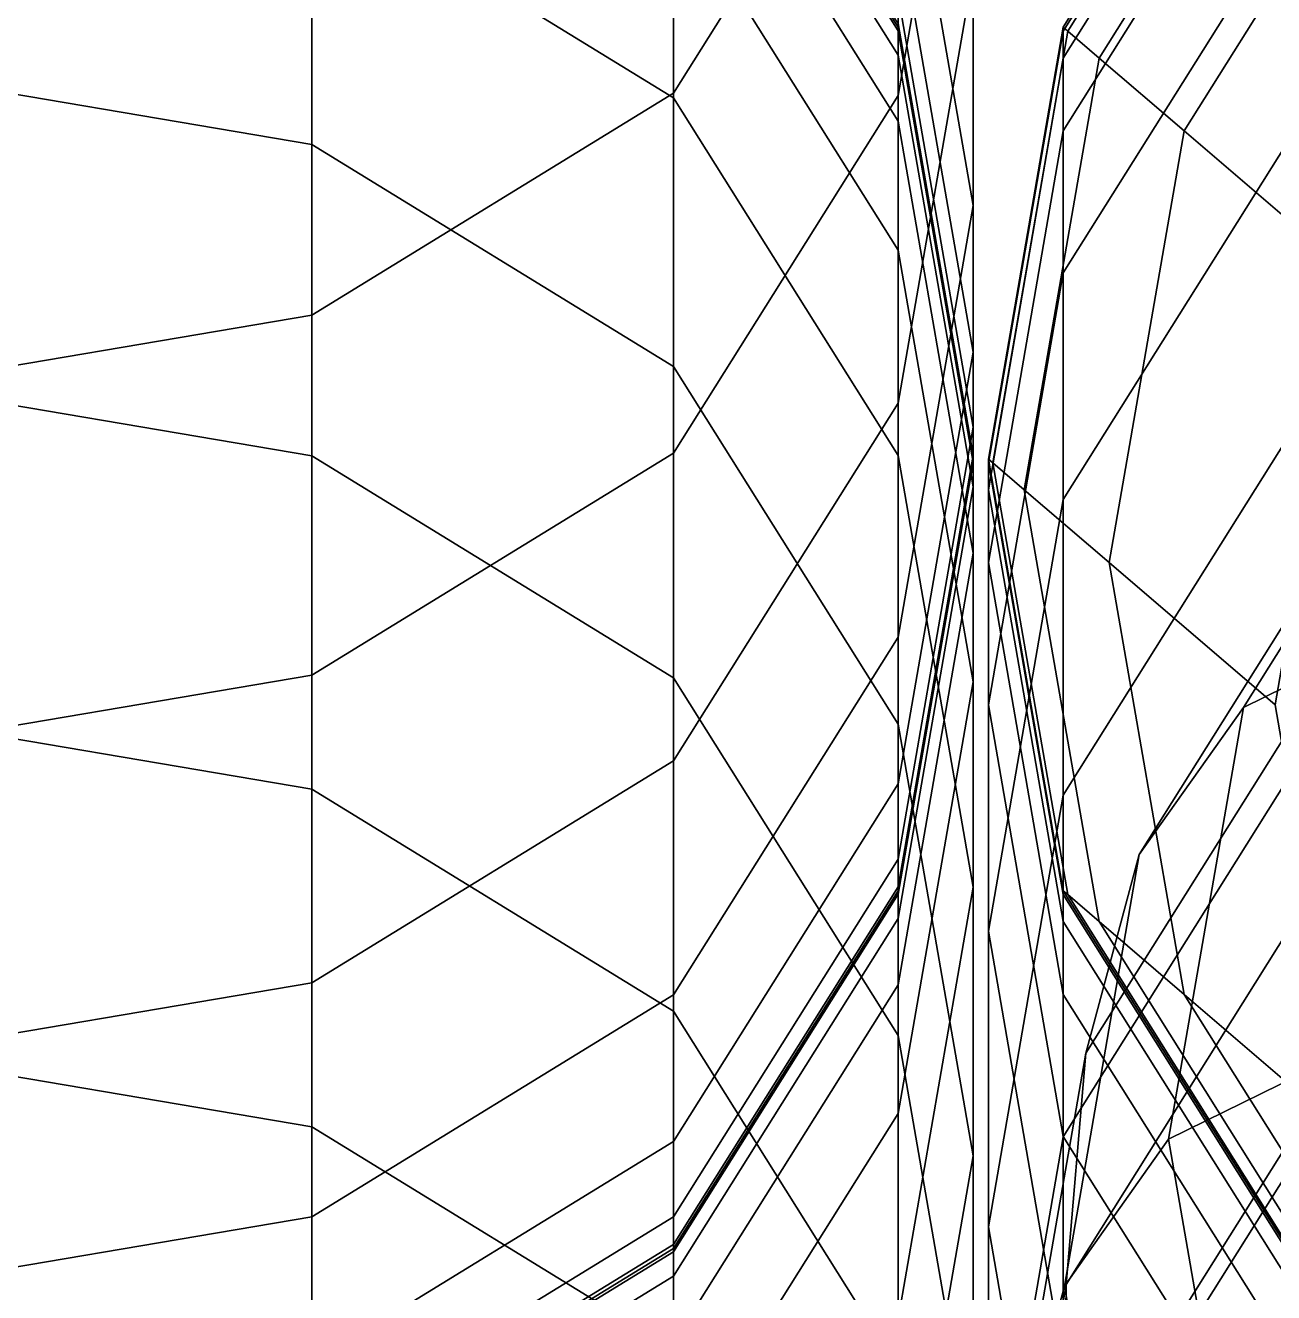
# Model space of a CAD drawing. Extents: x -10238 to 5731, y -23491 to 6659.
# Drawn here: x -7698 to -5158, y -3747 to -1167 of the extents above; entities that cross this region are included whole.
import ezdxf

# ---------------------------------------------------------------- set-up
doc = ezdxf.new("R2010")
doc.units = 0

msp = doc.modelspace()

# ---------------------------------------------------------------- linework, layer by layer
for points in [[(-5921.765137, -1310.047241, -256510.421875), (-5921.765137, -577.346375, -255217.453125), (-5769.421875, 301.252411, -255217.453125), (-5769.421875, -431.448425, -256510.421875)], [(-6378.795898, -1305.328247, -255217.453125), (-6378.795898, -509.755371, -253916.671875), (-5921.765137, 218.226517, -253916.671875), (-5921.765137, -577.346375, -255217.453125)], [(-5544.053223, -14.438412, -226916.671875), (-4914.060059, -553.5401, -225591.15625), (-4457.029297, -1281.521973, -225591.15625), (-5087.022461, -742.420288, -226916.671875)], [(-5769.421875, -1534.126953, -259166.65625), (-5769.421875, -1057.750488, -257819), (-5921.765137, -179.151672, -257819), (-5921.765137, -655.528137, -259166.65625)], [(-5087.022461, -742.420288, -226916.671875), (-4350.694824, -1194.271118, -226916.671875), (-4966.33252, -684.598511, -228213.546875), (-5702.660156, -232.747665, -228213.546875)], [(-6378.795898, -435.358795, -263488.5625), (-6378.795898, -443.419312, -264966.6875), (-5921.765137, -1171.401245, -264966.6875), (-5921.765137, -1163.340698, -263488.5625)], [(-5921.765137, -1936.349243, -257819), (-5921.765137, -1310.047241, -256510.421875), (-5769.421875, -431.448425, -256510.421875), (-5769.421875, -1057.750488, -257819)], [(-7115.123535, -445.07724, -292116.65625), (-7115.123535, -863.306458, -293397.90625), (-6378.795898, -1315.157349, -293397.90625), (-6378.795898, -896.928101, -292116.65625)], [(-5921.765137, -1171.401245, -270783.3125), (-5921.765137, -1171.401245, -269342.4375), (-6378.795898, -443.419312, -269342.4375), (-6378.795898, -443.419312, -270783.3125)], [(-5921.765137, -1171.401245, -269342.4375), (-5921.765137, -1171.401245, -267893.75), (-6378.795898, -443.419312, -267893.75), (-6378.795898, -443.419312, -269342.4375)], [(-5921.765137, -1171.401245, -267893.75), (-5921.765137, -1171.401245, -266435.6875), (-6378.795898, -443.419312, -266435.6875), (-6378.795898, -443.419312, -267893.75)], [(-5921.765137, -1171.401245, -266435.6875), (-5921.765137, -1171.401245, -264966.6875), (-6378.795898, -443.419312, -264966.6875), (-6378.795898, -443.419312, -266435.6875)], [(-6378.795898, -443.419312, -270783.3125), (-6378.795898, -443.419312, -272216.90625), (-5921.765137, -1171.401245, -272216.90625), (-5921.765137, -1171.401245, -270783.3125)], [(-6378.795898, -443.419312, -272216.90625), (-6378.795898, -443.419312, -273639.5625), (-5921.765137, -1171.401245, -273639.5625), (-5921.765137, -1171.401245, -272216.90625)], [(-6378.795898, -443.419312, -273639.5625), (-6378.795898, -443.419312, -275046.59375), (-5921.765137, -1171.401245, -275046.59375), (-5921.765137, -1171.401245, -273639.5625)], [(-6378.795898, -443.419312, -275046.59375), (-6378.795898, -443.419312, -276433.3125), (-5921.765137, -1171.401245, -276433.3125), (-5921.765137, -1171.401245, -275046.59375)], [(-5921.765137, -1171.401245, -281700), (-5921.765137, -1171.401245, -280431.78125), (-6378.795898, -443.419312, -280431.78125), (-6378.795898, -443.419312, -281700)], [(-5921.765137, -1171.401245, -280431.78125), (-5921.765137, -1171.401245, -279129.15625), (-6378.795898, -443.419312, -279129.15625), (-6378.795898, -443.419312, -280431.78125)], [(-5921.765137, -1171.401245, -279129.15625), (-5921.765137, -1171.401245, -277795.3125), (-6378.795898, -443.419312, -277795.3125), (-6378.795898, -443.419312, -279129.15625)], [(-5921.765137, -1171.401245, -277795.3125), (-5921.765137, -1171.401245, -276433.3125), (-6378.795898, -443.419312, -276433.3125), (-6378.795898, -443.419312, -277795.3125)], [(-6378.795898, -443.419312, -281700), (-6378.795898, -443.419312, -282935.6875), (-5921.765137, -1171.401245, -282935.6875), (-5921.765137, -1171.401245, -281700)], [(-6378.795898, -443.419312, -282935.6875), (-6378.795898, -443.419312, -284160.40625), (-5921.765137, -1171.401245, -284160.40625), (-5921.765137, -1171.401245, -282935.6875)], [(-6378.795898, -443.419312, -284160.40625), (-6378.795898, -443.419312, -285400.78125), (-5921.765137, -1171.401245, -285400.78125), (-5921.765137, -1171.401245, -284160.40625)], [(-6378.795898, -443.419312, -285400.78125), (-6378.795898, -443.419312, -286683.34375), (-5921.765137, -1171.401245, -286683.34375), (-5921.765137, -1171.401245, -285400.78125)], [(-5921.765137, -1178.487305, -288024.5), (-5921.765137, -1171.401245, -286683.34375), (-6378.795898, -443.419312, -286683.34375), (-6378.795898, -450.505371, -288024.5)], [(-5921.765137, -1228.089844, -289400), (-5921.765137, -1178.487305, -288024.5), (-6378.795898, -450.505371, -288024.5), (-6378.795898, -500.10791, -289400)], [(-5585.824707, -1179.213745, 139998.703125), (-5585.824707, -1171.401245, 138500), (-5128.793945, -443.419312, 138500), (-5128.793945, -451.231812, 139998.703125)], [(-5585.824707, -1171.401245, 138500), (-5585.824707, -1171.401245, 136998.703125), (-5128.793945, -443.419312, 136998.703125), (-5128.793945, -443.419312, 138500)], [(-5585.824707, -1171.401245, 136998.703125), (-5585.824707, -1171.401245, 135489.578125), (-5128.793945, -443.419312, 135489.578125), (-5128.793945, -443.419312, 136998.703125)], [(-5585.824707, -1171.401245, 135489.578125), (-5585.824707, -1171.401245, 133964.84375), (-5128.793945, -443.419312, 133964.84375), (-5128.793945, -443.419312, 135489.578125)], [(-5585.824707, -1171.401245, 133964.84375), (-5585.824707, -1171.401245, 132416.671875), (-5128.793945, -443.419312, 132416.671875), (-5128.793945, -443.419312, 133964.84375)], [(-5585.824707, -1171.401245, 132416.671875), (-5585.824707, -1171.401245, 130839.84375), (-5128.793945, -443.419312, 130839.84375), (-5128.793945, -443.419312, 132416.671875)], [(-5585.824707, -1171.401245, 130839.84375), (-5585.824707, -1171.401245, 129239.585938), (-5128.793945, -443.419312, 129239.585938), (-5128.793945, -443.419312, 130839.84375)], [(-5585.824707, -1171.401245, 129239.585938), (-5585.824707, -1171.401245, 127623.695313), (-5128.793945, -443.419312, 127623.695313), (-5128.793945, -443.419312, 129239.585938)], [(-5585.824707, -1171.401245, 127623.695313), (-5585.824707, -1171.401245, 126000), (-5128.793945, -443.419312, 126000), (-5128.793945, -443.419312, 127623.695313)], [(-5585.824707, -1171.401245, 126000), (-5576.709961, -1179.213745, 124376.304688), (-5119.679199, -451.231812, 124376.304688), (-5128.793945, -443.419312, 126000)], [(-5119.679199, -451.231812, -133182.296875), (-5576.709961, -1179.213745, -133182.296875), (-5585.824707, -1171.401245, -134833.34375), (-5128.793945, -443.419312, -134833.34375)], [(-5128.793945, -443.419312, -140916.65625), (-5128.793945, -443.419312, -139462.234375), (-5585.824707, -1171.401245, -139462.234375), (-5585.824707, -1171.401245, -140916.65625)], [(-5128.793945, -443.419312, -139462.234375), (-5128.793945, -443.419312, -137968.75), (-5585.824707, -1171.401245, -137968.75), (-5585.824707, -1171.401245, -139462.234375)], [(-5128.793945, -443.419312, -137968.75), (-5128.793945, -443.419312, -136428.390625), (-5585.824707, -1171.401245, -136428.390625), (-5585.824707, -1171.401245, -137968.75)], [(-5128.793945, -443.419312, -136428.390625), (-5128.793945, -443.419312, -134833.34375), (-5585.824707, -1171.401245, -134833.34375), (-5585.824707, -1171.401245, -136428.390625)], [(-5128.793945, -443.419312, -140916.65625), (-5585.824707, -1171.401245, -140916.65625), (-5585.824707, -1171.401245, -142342.4375), (-5128.793945, -443.419312, -142342.4375)], [(-5128.793945, -443.419312, -142342.4375), (-5585.824707, -1171.401245, -142342.4375), (-5585.824707, -1171.401245, -143760.421875), (-5128.793945, -443.419312, -143760.421875)], [(-5128.793945, -443.419312, -143760.421875), (-5585.824707, -1171.401245, -143760.421875), (-5585.824707, -1171.401245, -145194.015625), (-5128.793945, -443.419312, -145194.015625)], [(-5128.793945, -443.419312, -145194.015625), (-5585.824707, -1171.401245, -145194.015625), (-5585.824707, -1171.401245, -146666.671875), (-5128.793945, -443.419312, -146666.671875)], [(-5128.793945, -451.231812, -148192.71875), (-5128.793945, -443.419312, -146666.671875), (-5585.824707, -1171.401245, -146666.671875), (-5585.824707, -1179.213745, -148192.71875)], [(-5585.824707, -1233.901245, 141489.578125), (-5585.824707, -1179.213745, 139998.703125), (-5128.793945, -451.231812, 139998.703125), (-5128.793945, -505.919312, 141489.578125)], [(-5128.793945, -505.919312, -149750), (-5128.793945, -451.231812, -148192.71875), (-5585.824707, -1179.213745, -148192.71875), (-5585.824707, -1233.901245, -149750)], [(-5576.709961, -1179.213745, 124376.304688), (-5512.908203, -1233.901245, 122760.414063), (-5055.877441, -505.919312, 122760.414063), (-5119.679199, -451.231812, 124376.304688)], [(-5055.877441, -505.919312, -131500), (-5512.908203, -1233.901245, -131500), (-5576.709961, -1179.213745, -133182.296875), (-5119.679199, -451.231812, -133182.296875)], [(-7115.123535, -1757.179077, -255217.453125), (-7115.123535, -961.606201, -253916.671875), (-6378.795898, -509.755371, -253916.671875), (-6378.795898, -1305.328247, -255217.453125)], [(-5921.765137, -1362.72522, -290775.5), (-5921.765137, -1228.089844, -289400), (-6378.795898, -500.10791, -289400), (-6378.795898, -634.743347, -290775.5)], [(-5585.824707, -1382.338745, 142964.84375), (-5585.824707, -1233.901245, 141489.578125), (-5128.793945, -505.919312, 141489.578125), (-5128.793945, -654.356812, 142964.84375)], [(-5128.793945, -654.356812, -151307.28125), (-5128.793945, -505.919312, -149750), (-5585.824707, -1233.901245, -149750), (-5585.824707, -1382.338745, -151307.28125)], [(-5512.908203, -1233.901245, 122760.414063), (-5339.730957, -1382.338745, 121160.15625), (-4882.700195, -654.356812, 121160.15625), (-5055.877441, -505.919312, 122760.414063)], [(-4882.700195, -654.356812, -129817.710938), (-5339.730957, -1382.338745, -129817.710938), (-5512.908203, -1233.901245, -131500), (-5055.877441, -505.919312, -131500)], [(-6378.795898, -2038.029053, -256510.421875), (-6378.795898, -1305.328247, -255217.453125), (-5921.765137, -577.346375, -255217.453125), (-5921.765137, -1310.047241, -256510.421875)], [(-5921.765137, -1624.910034, -292116.65625), (-5921.765137, -1362.72522, -290775.5), (-6378.795898, -634.743347, -290775.5), (-6378.795898, -896.928101, -292116.65625)], [(-5921.765137, -655.528137, -259166.65625), (-5921.765137, -953.767273, -260569.78125), (-5769.421875, -1832.366089, -260569.78125), (-5769.421875, -1534.126953, -259166.65625)], [(-5585.824707, -1671.401245, 144416.65625), (-5585.824707, -1382.338745, 142964.84375), (-5128.793945, -654.356812, 142964.84375), (-5128.793945, -943.419312, 144416.65625)], [(-5128.793945, -943.419312, -152833.328125), (-5128.793945, -654.356812, -151307.28125), (-5585.824707, -1382.338745, -151307.28125), (-5585.824707, -1671.401245, -152833.328125)], [(-5339.730957, -1382.338745, 121160.15625), (-5002.491211, -1671.401245, 119583.328125), (-4545.460449, -943.419312, 119583.328125), (-4882.700195, -654.356812, 121160.15625)], [(-4545.460449, -943.419312, -128166.671875), (-5002.491211, -1671.401245, -128166.671875), (-5339.730957, -1382.338745, -129817.710938), (-4882.700195, -654.356812, -129817.710938)], [(-8003.794434, -712.689453, -293397.90625), (-8003.794434, -1259.372559, -294629.15625), (-7115.123535, -1409.989624, -294629.15625), (-7115.123535, -863.306458, -293397.90625)], [(-7115.123535, -863.306458, -293397.90625), (-7115.123535, -1409.989624, -294629.15625), (-6378.795898, -1861.840454, -294629.15625), (-6378.795898, -1315.157349, -293397.90625)], [(-6378.795898, -896.928101, -292116.65625), (-6378.795898, -1315.157349, -293397.90625), (-5921.765137, -2043.13916, -293397.90625), (-5921.765137, -1624.910034, -292116.65625)], [(-5921.765137, -953.767273, -260569.78125), (-5921.765137, -1106.917114, -262016.671875), (-5769.421875, -1985.515869, -262016.671875), (-5769.421875, -1832.366089, -260569.78125)], [(-5585.824707, -2132.338623, 145839.84375), (-5585.824707, -1671.401245, 144416.65625), (-5128.793945, -943.419312, 144416.65625), (-5128.793945, -1404.356812, 145839.84375)], [(-5128.793945, -943.419312, -152833.328125), (-5585.824707, -1671.401245, -152833.328125), (-5585.824707, -2132.338623, -154304.6875), (-5128.793945, -1404.356812, -154304.6875)], [(-8003.794434, -1907.796143, -255217.453125), (-8003.794434, -1112.223145, -253916.671875), (-7115.123535, -961.606201, -253916.671875), (-7115.123535, -1757.179077, -255217.453125)], [(-5921.765137, -2412.725586, -259166.65625), (-5921.765137, -1936.349243, -257819), (-5769.421875, -1057.750488, -257819), (-5769.421875, -1534.126953, -259166.65625)], [(-5921.765137, -1106.917114, -262016.671875), (-5921.765137, -1163.340698, -263488.5625), (-5769.421875, -2041.939453, -263488.5625), (-5769.421875, -1985.515869, -262016.671875)], [(-5921.765137, -1163.340698, -263488.5625), (-5921.765137, -1171.401245, -264966.6875), (-5769.421875, -2050, -264966.6875), (-5769.421875, -2041.939453, -263488.5625)], [(-5769.421875, -2050, -270783.3125), (-5769.421875, -2050, -269342.4375), (-5921.765137, -1171.401245, -269342.4375), (-5921.765137, -1171.401245, -270783.3125)], [(-5769.421875, -2050, -269342.4375), (-5769.421875, -2050, -267893.75), (-5921.765137, -1171.401245, -267893.75), (-5921.765137, -1171.401245, -269342.4375)], [(-5769.421875, -2050, -267893.75), (-5769.421875, -2050, -266435.6875), (-5921.765137, -1171.401245, -266435.6875), (-5921.765137, -1171.401245, -267893.75)], [(-5769.421875, -2050, -266435.6875), (-5769.421875, -2050, -264966.6875), (-5921.765137, -1171.401245, -264966.6875), (-5921.765137, -1171.401245, -266435.6875)], [(-5921.765137, -1171.401245, -270783.3125), (-5921.765137, -1171.401245, -272216.90625), (-5769.421875, -2050, -272216.90625), (-5769.421875, -2050, -270783.3125)], [(-5921.765137, -1171.401245, -272216.90625), (-5921.765137, -1171.401245, -273639.5625), (-5769.421875, -2050, -273639.5625), (-5769.421875, -2050, -272216.90625)], [(-5921.765137, -1171.401245, -273639.5625), (-5921.765137, -1171.401245, -275046.59375), (-5769.421875, -2050, -275046.59375), (-5769.421875, -2050, -273639.5625)], [(-5921.765137, -1171.401245, -275046.59375), (-5921.765137, -1171.401245, -276433.3125), (-5769.421875, -2050, -276433.3125), (-5769.421875, -2050, -275046.59375)], [(-5769.421875, -2050, -281700), (-5769.421875, -2050, -280431.78125), (-5921.765137, -1171.401245, -280431.78125), (-5921.765137, -1171.401245, -281700)], [(-5769.421875, -2050, -280431.78125), (-5769.421875, -2050, -279129.15625), (-5921.765137, -1171.401245, -279129.15625), (-5921.765137, -1171.401245, -280431.78125)], [(-5769.421875, -2050, -279129.15625), (-5769.421875, -2050, -277795.3125), (-5921.765137, -1171.401245, -277795.3125), (-5921.765137, -1171.401245, -279129.15625)], [(-5769.421875, -2050, -277795.3125), (-5769.421875, -2050, -276433.3125), (-5921.765137, -1171.401245, -276433.3125), (-5921.765137, -1171.401245, -277795.3125)], [(-5921.765137, -1171.401245, -281700), (-5921.765137, -1171.401245, -282935.6875), (-5769.421875, -2050, -282935.6875), (-5769.421875, -2050, -281700)], [(-5921.765137, -1171.401245, -282935.6875), (-5921.765137, -1171.401245, -284160.40625), (-5769.421875, -2050, -284160.40625), (-5769.421875, -2050, -282935.6875)], [(-5921.765137, -1171.401245, -284160.40625), (-5921.765137, -1171.401245, -285400.78125), (-5769.421875, -2050, -285400.78125), (-5769.421875, -2050, -284160.40625)], [(-5921.765137, -1171.401245, -285400.78125), (-5921.765137, -1171.401245, -286683.34375), (-5769.421875, -2050, -286683.34375), (-5769.421875, -2050, -285400.78125)], [(-5769.421875, -2057.085938, -288024.5), (-5769.421875, -2050, -286683.34375), (-5921.765137, -1171.401245, -286683.34375), (-5921.765137, -1178.487305, -288024.5)], [(-5769.421875, -2106.688477, -289400), (-5769.421875, -2057.085938, -288024.5), (-5921.765137, -1178.487305, -288024.5), (-5921.765137, -1228.089844, -289400)], [(-5738.167969, -2057.8125, 139998.703125), (-5738.167969, -2050, 138500), (-5585.824707, -1171.401245, 138500), (-5585.824707, -1179.213745, 139998.703125)], [(-5738.167969, -2050, 138500), (-5738.167969, -2050, 136998.703125), (-5585.824707, -1171.401245, 136998.703125), (-5585.824707, -1171.401245, 138500)], [(-5738.167969, -2050, 136998.703125), (-5738.167969, -2050, 135489.578125), (-5585.824707, -1171.401245, 135489.578125), (-5585.824707, -1171.401245, 136998.703125)], [(-5738.167969, -2050, 135489.578125), (-5738.167969, -2050, 133964.84375), (-5585.824707, -1171.401245, 133964.84375), (-5585.824707, -1171.401245, 135489.578125)], [(-5738.167969, -2050, 133964.84375), (-5738.167969, -2050, 132416.671875), (-5585.824707, -1171.401245, 132416.671875), (-5585.824707, -1171.401245, 133964.84375)], [(-5738.167969, -2050, 132416.671875), (-5738.167969, -2050, 130839.84375), (-5585.824707, -1171.401245, 130839.84375), (-5585.824707, -1171.401245, 132416.671875)], [(-5738.167969, -2050, 130839.84375), (-5738.167969, -2050, 129239.585938), (-5585.824707, -1171.401245, 129239.585938), (-5585.824707, -1171.401245, 130839.84375)], [(-5738.167969, -2050, 129239.585938), (-5738.167969, -2050, 127623.695313), (-5585.824707, -1171.401245, 127623.695313), (-5585.824707, -1171.401245, 129239.585938)], [(-5738.167969, -2050, 127623.695313), (-5738.167969, -2050, 126000), (-5585.824707, -1171.401245, 126000), (-5585.824707, -1171.401245, 127623.695313)], [(-5738.167969, -2050, 126000), (-5729.053711, -2057.8125, 124376.304688), (-5576.709961, -1179.213745, 124376.304688), (-5585.824707, -1171.401245, 126000)], [(-5576.709961, -1179.213745, -133182.296875), (-5729.053711, -2057.8125, -133182.296875), (-5738.167969, -2050, -134833.34375), (-5585.824707, -1171.401245, -134833.34375)], [(-5585.824707, -1171.401245, -140916.65625), (-5585.824707, -1171.401245, -139462.234375), (-5738.167969, -2050, -139462.234375), (-5738.167969, -2050, -140916.65625)], [(-5585.824707, -1171.401245, -139462.234375), (-5585.824707, -1171.401245, -137968.75), (-5738.167969, -2050, -137968.75), (-5738.167969, -2050, -139462.234375)], [(-5585.824707, -1171.401245, -137968.75), (-5585.824707, -1171.401245, -136428.390625), (-5738.167969, -2050, -136428.390625), (-5738.167969, -2050, -137968.75)], [(-5585.824707, -1171.401245, -136428.390625), (-5585.824707, -1171.401245, -134833.34375), (-5738.167969, -2050, -134833.34375), (-5738.167969, -2050, -136428.390625)], [(-5585.824707, -1171.401245, -140916.65625), (-5738.167969, -2050, -140916.65625), (-5738.167969, -2050, -142342.4375), (-5585.824707, -1171.401245, -142342.4375)], [(-5585.824707, -1171.401245, -142342.4375), (-5738.167969, -2050, -142342.4375), (-5738.167969, -2050, -143760.421875), (-5585.824707, -1171.401245, -143760.421875)], [(-5585.824707, -1171.401245, -143760.421875), (-5738.167969, -2050, -143760.421875), (-5738.167969, -2050, -145194.015625), (-5585.824707, -1171.401245, -145194.015625)], [(-5585.824707, -1171.401245, -145194.015625), (-5738.167969, -2050, -145194.015625), (-5738.167969, -2050, -146666.671875), (-5585.824707, -1171.401245, -146666.671875)], [(-5585.824707, -1179.213745, -148192.71875), (-5585.824707, -1171.401245, -146666.671875), (-5738.167969, -2050, -146666.671875), (-5738.167969, -2057.8125, -148192.71875)], [(-5738.167969, -2112.5, 141489.578125), (-5738.167969, -2057.8125, 139998.703125), (-5585.824707, -1179.213745, 139998.703125), (-5585.824707, -1233.901245, 141489.578125)], [(-5585.824707, -1233.901245, -149750), (-5585.824707, -1179.213745, -148192.71875), (-5738.167969, -2057.8125, -148192.71875), (-5738.167969, -2112.5, -149750)], [(-5729.053711, -2057.8125, 124376.304688), (-5665.251465, -2112.5, 122760.414063), (-5512.908203, -1233.901245, 122760.414063), (-5576.709961, -1179.213745, 124376.304688)], [(-5512.908203, -1233.901245, -131500), (-5665.251465, -2112.5, -131500), (-5729.053711, -2057.8125, -133182.296875), (-5576.709961, -1179.213745, -133182.296875)], [(-5769.421875, -2241.323975, -290775.5), (-5769.421875, -2106.688477, -289400), (-5921.765137, -1228.089844, -289400), (-5921.765137, -1362.72522, -290775.5)], [(-5738.167969, -2260.9375, 142964.84375), (-5738.167969, -2112.5, 141489.578125), (-5585.824707, -1233.901245, 141489.578125), (-5585.824707, -1382.338745, 142964.84375)], [(-5585.824707, -1382.338745, -151307.28125), (-5585.824707, -1233.901245, -149750), (-5738.167969, -2112.5, -149750), (-5738.167969, -2260.9375, -151307.28125)], [(-5665.251465, -2112.5, 122760.414063), (-5492.074707, -2260.9375, 121160.15625), (-5339.730957, -1382.338745, 121160.15625), (-5512.908203, -1233.901245, 122760.414063)], [(-5339.730957, -1382.338745, -129817.710938), (-5492.074707, -2260.9375, -129817.710938), (-5665.251465, -2112.5, -131500), (-5512.908203, -1233.901245, -131500)], [(-8003.794434, -1259.372559, -294629.15625), (-8003.794434, -1892.897827, -295829.1875), (-7115.123535, -2043.514771, -295829.1875), (-7115.123535, -1409.989624, -294629.15625)], [(-7115.123535, -2489.879883, -256510.421875), (-7115.123535, -1757.179077, -255217.453125), (-6378.795898, -1305.328247, -255217.453125), (-6378.795898, -2038.029053, -256510.421875)], [(-6378.795898, -2664.331055, -257819), (-6378.795898, -2038.029053, -256510.421875), (-5921.765137, -1310.047241, -256510.421875), (-5921.765137, -1936.349243, -257819)], [(-6378.795898, -1315.157349, -293397.90625), (-6378.795898, -1861.840454, -294629.15625), (-5921.765137, -2589.822266, -294629.15625), (-5921.765137, -2043.13916, -293397.90625)], [(-5769.421875, -2503.508789, -292116.65625), (-5769.421875, -2241.323975, -290775.5), (-5921.765137, -1362.72522, -290775.5), (-5921.765137, -1624.910034, -292116.65625)], [(-5738.167969, -2550, 144416.65625), (-5738.167969, -2260.9375, 142964.84375), (-5585.824707, -1382.338745, 142964.84375), (-5585.824707, -1671.401245, 144416.65625)], [(-5585.824707, -1671.401245, -152833.328125), (-5585.824707, -1382.338745, -151307.28125), (-5738.167969, -2260.9375, -151307.28125), (-5738.167969, -2550, -152833.328125)], [(-5492.074707, -2260.9375, 121160.15625), (-5154.834961, -2550, 119583.328125), (-5002.491211, -1671.401245, 119583.328125), (-5339.730957, -1382.338745, 121160.15625)], [(-5002.491211, -1671.401245, -128166.671875), (-5154.834961, -2550, -128166.671875), (-5492.074707, -2260.9375, -129817.710938), (-5339.730957, -1382.338745, -129817.710938)], [(-7115.123535, -1409.989624, -294629.15625), (-7115.123535, -2043.514771, -295829.1875), (-6378.795898, -2495.365723, -295829.1875), (-6378.795898, -1861.840454, -294629.15625)], [(-5585.824707, -2733.901123, 147239.578125), (-5585.824707, -2132.338623, 145839.84375), (-5128.793945, -1404.356812, 145839.84375), (-5128.793945, -2005.919189, 147239.578125)], [(-5128.793945, -1404.356812, -154304.6875), (-5585.824707, -2132.338623, -154304.6875), (-5585.824707, -2733.901123, -155729.171875), (-5128.793945, -2005.919312, -155729.171875)], [(-5769.421875, -1534.126953, -259166.65625), (-5769.421875, -1832.366089, -260569.78125), (-5921.765137, -2710.964844, -260569.78125), (-5921.765137, -2412.725586, -259166.65625)], [(-5921.765137, -1624.910034, -292116.65625), (-5921.765137, -2043.13916, -293397.90625), (-5769.421875, -2921.738037, -293397.90625), (-5769.421875, -2503.508789, -292116.65625)], [(-5738.167969, -3010.9375, 145839.84375), (-5738.167969, -2550, 144416.65625), (-5585.824707, -1671.401245, 144416.65625), (-5585.824707, -2132.338623, 145839.84375)], [(-5585.824707, -1671.401245, -152833.328125), (-5738.167969, -2550, -152833.328125), (-5738.167969, -3010.9375, -154304.6875), (-5585.824707, -2132.338623, -154304.6875)], [(-4762.126953, -1827.912109, -203916.65625), (-5219.157715, -2555.894043, -203916.65625), (-4879.574219, -2388.765381, -205343.75), (-4422.543457, -1660.783447, -205343.75)], [(-8003.794434, -2640.496826, -256510.421875), (-8003.794434, -1907.796143, -255217.453125), (-7115.123535, -1757.179077, -255217.453125), (-7115.123535, -2489.879883, -256510.421875)], [(-4762.126953, -1827.912109, -203916.65625), (-4974.106445, -2126.913574, -202466.140625), (-5431.137207, -2854.895264, -202466.140625), (-5219.157715, -2555.894043, -203916.65625)], [(-5769.421875, -1832.366089, -260569.78125), (-5769.421875, -1985.515869, -262016.671875), (-5921.765137, -2864.114502, -262016.671875), (-5921.765137, -2710.964844, -260569.78125)], [(-6378.795898, -1861.840454, -294629.15625), (-6378.795898, -2495.365723, -295829.1875), (-5921.765137, -3223.347656, -295829.1875), (-5921.765137, -2589.822266, -294629.15625)], [(-8003.794434, -1892.897827, -295829.1875), (-8003.794434, -2571.65332, -297016.6875), (-7115.123535, -2722.270264, -297016.6875), (-7115.123535, -2043.514771, -295829.1875)], [(-6378.795898, -3140.70752, -259166.65625), (-6378.795898, -2664.331055, -257819), (-5921.765137, -1936.349243, -257819), (-5921.765137, -2412.725586, -259166.65625)], [(-5769.421875, -1985.515869, -262016.671875), (-5769.421875, -2041.939453, -263488.5625), (-5921.765137, -2920.53833, -263488.5625), (-5921.765137, -2864.114502, -262016.671875)], [(-5585.824707, -3429.213623, 148623.703125), (-5585.824707, -2733.901123, 147239.578125), (-5128.793945, -2005.919189, 147239.578125), (-5128.793945, -2701.231689, 148623.703125)], [(-5128.793945, -2005.919312, -155729.171875), (-5585.824707, -2733.901123, -155729.171875), (-5585.824707, -3429.213623, -157122.390625), (-5128.793945, -2701.231934, -157122.390625)], [(-7115.123535, -3116.181885, -257819), (-7115.123535, -2489.879883, -256510.421875), (-6378.795898, -2038.029053, -256510.421875), (-6378.795898, -2664.331055, -257819)], [(-7115.123535, -2043.514771, -295829.1875), (-7115.123535, -2722.270264, -297016.6875), (-6378.795898, -3174.121094, -297016.6875), (-6378.795898, -2495.365723, -295829.1875)], [(-5769.421875, -2041.939453, -263488.5625), (-5769.421875, -2050, -264966.6875), (-5921.765137, -2928.598633, -264966.6875), (-5921.765137, -2920.53833, -263488.5625)], [(-5921.765137, -2043.13916, -293397.90625), (-5921.765137, -2589.822266, -294629.15625), (-5769.421875, -3468.421143, -294629.15625), (-5769.421875, -2921.738037, -293397.90625)], [(-5921.765137, -2928.598633, -270783.3125), (-5921.765137, -2928.598633, -269342.4375), (-5769.421875, -2050, -269342.4375), (-5769.421875, -2050, -270783.3125)], [(-5921.765137, -2928.598633, -269342.4375), (-5921.765137, -2928.598633, -267893.75), (-5769.421875, -2050, -267893.75), (-5769.421875, -2050, -269342.4375)], [(-5921.765137, -2928.598633, -267893.75), (-5921.765137, -2928.598633, -266435.6875), (-5769.421875, -2050, -266435.6875), (-5769.421875, -2050, -267893.75)], [(-5921.765137, -2928.598633, -266435.6875), (-5921.765137, -2928.598633, -264966.6875), (-5769.421875, -2050, -264966.6875), (-5769.421875, -2050, -266435.6875)], [(-5769.421875, -2050, -270783.3125), (-5769.421875, -2050, -272216.90625), (-5921.765137, -2928.598633, -272216.90625), (-5921.765137, -2928.598633, -270783.3125)], [(-5769.421875, -2050, -272216.90625), (-5769.421875, -2050, -273639.5625), (-5921.765137, -2928.598633, -273639.5625), (-5921.765137, -2928.598633, -272216.90625)], [(-5769.421875, -2050, -273639.5625), (-5769.421875, -2050, -275046.59375), (-5921.765137, -2928.598633, -275046.59375), (-5921.765137, -2928.598633, -273639.5625)], [(-5769.421875, -2050, -275046.59375), (-5769.421875, -2050, -276433.3125), (-5921.765137, -2928.598633, -276433.3125), (-5921.765137, -2928.598633, -275046.59375)], [(-5921.765137, -2928.598633, -281700), (-5921.765137, -2928.598633, -280431.78125), (-5769.421875, -2050, -280431.78125), (-5769.421875, -2050, -281700)], [(-5921.765137, -2928.598633, -280431.78125), (-5921.765137, -2928.598633, -279129.15625), (-5769.421875, -2050, -279129.15625), (-5769.421875, -2050, -280431.78125)], [(-5921.765137, -2928.598633, -279129.15625), (-5921.765137, -2928.598633, -277795.3125), (-5769.421875, -2050, -277795.3125), (-5769.421875, -2050, -279129.15625)], [(-5921.765137, -2928.598633, -277795.3125), (-5921.765137, -2928.598633, -276433.3125), (-5769.421875, -2050, -276433.3125), (-5769.421875, -2050, -277795.3125)], [(-5769.421875, -2050, -281700), (-5769.421875, -2050, -282935.6875), (-5921.765137, -2928.598633, -282935.6875), (-5921.765137, -2928.598633, -281700)], [(-5769.421875, -2050, -282935.6875), (-5769.421875, -2050, -284160.40625), (-5921.765137, -2928.598633, -284160.40625), (-5921.765137, -2928.598633, -282935.6875)], [(-5769.421875, -2050, -284160.40625), (-5769.421875, -2050, -285400.78125), (-5921.765137, -2928.598633, -285400.78125), (-5921.765137, -2928.598633, -284160.40625)], [(-5769.421875, -2050, -285400.78125), (-5769.421875, -2050, -286683.34375), (-5921.765137, -2928.598633, -286683.34375), (-5921.765137, -2928.598633, -285400.78125)], [(-5921.765137, -2935.684814, -288024.5), (-5921.765137, -2928.598633, -286683.34375), (-5769.421875, -2050, -286683.34375), (-5769.421875, -2057.085938, -288024.5)], [(-5921.765137, -2985.287354, -289400), (-5921.765137, -2935.684814, -288024.5), (-5769.421875, -2057.085938, -288024.5), (-5769.421875, -2106.688477, -289400)], [(-5585.824707, -2936.411133, 139998.703125), (-5585.824707, -2928.598633, 138500), (-5738.167969, -2050, 138500), (-5738.167969, -2057.8125, 139998.703125)], [(-5585.824707, -2928.598633, 138500), (-5585.824707, -2928.598633, 136998.703125), (-5738.167969, -2050, 136998.703125), (-5738.167969, -2050, 138500)], [(-5585.824707, -2928.598633, 136998.703125), (-5585.824707, -2928.598633, 135489.578125), (-5738.167969, -2050, 135489.578125), (-5738.167969, -2050, 136998.703125)], [(-5585.824707, -2928.598633, 135489.578125), (-5585.824707, -2928.598633, 133964.84375), (-5738.167969, -2050, 133964.84375), (-5738.167969, -2050, 135489.578125)], [(-5585.824707, -2928.598633, 133964.84375), (-5585.824707, -2928.598633, 132416.671875), (-5738.167969, -2050, 132416.671875), (-5738.167969, -2050, 133964.84375)], [(-5585.824707, -2928.598633, 132416.671875), (-5585.824707, -2928.598633, 130839.84375), (-5738.167969, -2050, 130839.84375), (-5738.167969, -2050, 132416.671875)], [(-5585.824707, -2928.598633, 130839.84375), (-5585.824707, -2928.598633, 129239.585938), (-5738.167969, -2050, 129239.585938), (-5738.167969, -2050, 130839.84375)], [(-5585.824707, -2928.598633, 129239.585938), (-5585.824707, -2928.598633, 127623.695313), (-5738.167969, -2050, 127623.695313), (-5738.167969, -2050, 129239.585938)], [(-5585.824707, -2928.598633, 127623.695313), (-5585.824707, -2928.598633, 126000), (-5738.167969, -2050, 126000), (-5738.167969, -2050, 127623.695313)], [(-5585.824707, -2928.598633, 126000), (-5576.709961, -2936.411133, 124376.304688), (-5729.053711, -2057.8125, 124376.304688), (-5738.167969, -2050, 126000)], [(-5729.053711, -2057.8125, -133182.296875), (-5576.709961, -2936.411133, -133182.296875), (-5585.824707, -2928.598633, -134833.34375), (-5738.167969, -2050, -134833.34375)], [(-5738.167969, -2050, -140916.65625), (-5738.167969, -2050, -139462.234375), (-5585.824707, -2928.598633, -139462.234375), (-5585.824707, -2928.598633, -140916.65625)], [(-5738.167969, -2050, -139462.234375), (-5738.167969, -2050, -137968.75), (-5585.824707, -2928.598633, -137968.75), (-5585.824707, -2928.598633, -139462.234375)], [(-5738.167969, -2050, -137968.75), (-5738.167969, -2050, -136428.390625), (-5585.824707, -2928.598633, -136428.390625), (-5585.824707, -2928.598633, -137968.75)], [(-5738.167969, -2050, -136428.390625), (-5738.167969, -2050, -134833.34375), (-5585.824707, -2928.598633, -134833.34375), (-5585.824707, -2928.598633, -136428.390625)], [(-5738.167969, -2050, -140916.65625), (-5585.824707, -2928.598633, -140916.65625), (-5585.824707, -2928.598633, -142342.4375), (-5738.167969, -2050, -142342.4375)], [(-5738.167969, -2050, -142342.4375), (-5585.824707, -2928.598633, -142342.4375), (-5585.824707, -2928.598633, -143760.421875), (-5738.167969, -2050, -143760.421875)], [(-5738.167969, -2050, -143760.421875), (-5585.824707, -2928.598633, -143760.421875), (-5585.824707, -2928.598633, -145194.015625), (-5738.167969, -2050, -145194.015625)], [(-5738.167969, -2050, -145194.015625), (-5585.824707, -2928.598633, -145194.015625), (-5585.824707, -2928.598633, -146666.671875), (-5738.167969, -2050, -146666.671875)], [(-5738.167969, -2057.8125, -148192.71875), (-5738.167969, -2050, -146666.671875), (-5585.824707, -2928.598633, -146666.671875), (-5585.824707, -2936.411133, -148192.71875)], [(-5585.824707, -2991.098633, 141489.578125), (-5585.824707, -2936.411133, 139998.703125), (-5738.167969, -2057.8125, 139998.703125), (-5738.167969, -2112.5, 141489.578125)], [(-5738.167969, -2112.5, -149750), (-5738.167969, -2057.8125, -148192.71875), (-5585.824707, -2936.411133, -148192.71875), (-5585.824707, -2991.098633, -149750)], [(-5576.709961, -2936.411133, 124376.304688), (-5512.908203, -2991.098633, 122760.414063), (-5665.251465, -2112.5, 122760.414063), (-5729.053711, -2057.8125, 124376.304688)], [(-5665.251465, -2112.5, -131500), (-5512.908203, -2991.098633, -131500), (-5576.709961, -2936.411133, -133182.296875), (-5729.053711, -2057.8125, -133182.296875)], [(-5921.765137, -3119.922852, -290775.5), (-5921.765137, -2985.287354, -289400), (-5769.421875, -2106.688477, -289400), (-5769.421875, -2241.323975, -290775.5)], [(-5585.824707, -3139.536133, 142964.84375), (-5585.824707, -2991.098633, 141489.578125), (-5738.167969, -2112.5, 141489.578125), (-5738.167969, -2260.9375, 142964.84375)], [(-5738.167969, -2260.9375, -151307.28125), (-5738.167969, -2112.5, -149750), (-5585.824707, -2991.098633, -149750), (-5585.824707, -3139.536133, -151307.28125)], [(-5512.908203, -2991.098633, 122760.414063), (-5339.730957, -3139.536133, 121160.15625), (-5492.074707, -2260.9375, 121160.15625), (-5665.251465, -2112.5, 122760.414063)], [(-5492.074707, -2260.9375, -129817.710938), (-5339.730957, -3139.536133, -129817.710938), (-5512.908203, -2991.098633, -131500), (-5665.251465, -2112.5, -131500)], [(-5738.167969, -3612.5, 147239.578125), (-5738.167969, -3010.9375, 145839.84375), (-5585.824707, -2132.338623, 145839.84375), (-5585.824707, -2733.901123, 147239.578125)], [(-5585.824707, -2132.338623, -154304.6875), (-5738.167969, -3010.9375, -154304.6875), (-5738.167969, -3612.5, -155729.171875), (-5585.824707, -2733.901123, -155729.171875)], [(-4974.106445, -2126.913574, -202466.140625), (-5082.960449, -2531.335938, -201000), (-5539.991211, -3259.317871, -201000), (-5431.137207, -2854.895264, -202466.140625)], [(-5921.765137, -3382.107422, -292116.65625), (-5921.765137, -3119.922852, -290775.5), (-5769.421875, -2241.323975, -290775.5), (-5769.421875, -2503.508789, -292116.65625)], [(-5585.824707, -3428.598633, 144416.65625), (-5585.824707, -3139.536133, 142964.84375), (-5738.167969, -2260.9375, 142964.84375), (-5738.167969, -2550, 144416.65625)], [(-5738.167969, -2550, -152833.328125), (-5738.167969, -2260.9375, -151307.28125), (-5585.824707, -3139.536133, -151307.28125), (-5585.824707, -3428.598633, -152833.328125)], [(-5339.730957, -3139.536133, 121160.15625), (-5002.491211, -3428.598633, 119583.328125), (-5154.834961, -2550, 119583.328125), (-5492.074707, -2260.9375, 121160.15625)], [(-5154.834961, -2550, -128166.671875), (-5002.491211, -3428.598633, -128166.671875), (-5339.730957, -3139.536133, -129817.710938), (-5492.074707, -2260.9375, -129817.710938)], [(-5219.157715, -2555.894043, -203916.65625), (-5371.500977, -3434.49292, -203916.65625), (-5031.917969, -3267.364258, -205343.75), (-4879.574219, -2388.765381, -205343.75)], [(-5921.765137, -2412.725586, -259166.65625), (-5921.765137, -2710.964844, -260569.78125), (-6378.795898, -3438.946533, -260569.78125), (-6378.795898, -3140.70752, -259166.65625)], [(-8003.794434, -3266.798828, -257819), (-8003.794434, -2640.496826, -256510.421875), (-7115.123535, -2489.879883, -256510.421875), (-7115.123535, -3116.181885, -257819)], [(-6378.795898, -2495.365723, -295829.1875), (-6378.795898, -3174.121094, -297016.6875), (-5921.765137, -3902.103027, -297016.6875), (-5921.765137, -3223.347656, -295829.1875)], [(-5769.421875, -2503.508789, -292116.65625), (-5769.421875, -2921.738037, -293397.90625), (-5921.765137, -3800.33667, -293397.90625), (-5921.765137, -3382.107422, -292116.65625)], [(-5585.824707, -3889.536377, 145839.84375), (-5585.824707, -3428.598633, 144416.65625), (-5738.167969, -2550, 144416.65625), (-5738.167969, -3010.9375, 145839.84375)], [(-5738.167969, -2550, -152833.328125), (-5585.824707, -3428.598633, -152833.328125), (-5585.824707, -3889.536377, -154304.6875), (-5738.167969, -3010.9375, -154304.6875)], [(-5082.960449, -2531.335938, -201000), (-5123.064941, -3002.416016, -199533.859375), (-5580.095703, -3730.397949, -199533.859375), (-5539.991211, -3259.317871, -201000)], [(-7115.123535, -3409.372559, -298205.46875), (-7115.123535, -2722.270264, -297016.6875), (-8003.794434, -2571.65332, -297016.6875), (-8003.794434, -3258.755615, -298205.46875)], [(-5219.157715, -2555.894043, -203916.65625), (-5431.137207, -2854.895264, -202466.140625), (-5583.480469, -3733.494141, -202466.140625), (-5371.500977, -3434.49292, -203916.65625)], [(-5921.765137, -2589.822266, -294629.15625), (-5921.765137, -3223.347656, -295829.1875), (-5769.421875, -4101.946289, -295829.1875), (-5769.421875, -3468.421143, -294629.15625)], [(-7115.123535, -3592.55835, -259166.65625), (-7115.123535, -3116.181885, -257819), (-6378.795898, -2664.331055, -257819), (-6378.795898, -3140.70752, -259166.65625)], [(-5585.824707, -4171.400879, 150000), (-5585.824707, -3429.213623, 148623.703125), (-5128.793945, -2701.231689, 148623.703125), (-5128.793945, -3443.419189, 150000)], [(-5128.793945, -2701.231934, -157122.390625), (-5585.824707, -3429.213623, -157122.390625), (-5585.824707, -4171.400879, -158500), (-5128.793945, -3443.419189, -158500)], [(-6378.795898, -3861.223633, -298205.46875), (-6378.795898, -3174.121094, -297016.6875), (-7115.123535, -2722.270264, -297016.6875), (-7115.123535, -3409.372559, -298205.46875)], [(-5921.765137, -2710.964844, -260569.78125), (-5921.765137, -2864.114502, -262016.671875), (-6378.795898, -3592.096436, -262016.671875), (-6378.795898, -3438.946533, -260569.78125)], [(-5738.167969, -4307.8125, 148623.703125), (-5738.167969, -3612.5, 147239.578125), (-5585.824707, -2733.901123, 147239.578125), (-5585.824707, -3429.213623, 148623.703125)], [(-5585.824707, -2733.901123, -155729.171875), (-5738.167969, -3612.5, -155729.171875), (-5738.167969, -4307.8125, -157122.390625), (-5585.824707, -3429.213623, -157122.390625)], [(-5431.137207, -2854.895264, -202466.140625), (-5539.991211, -3259.317871, -201000), (-5692.334961, -4137.916504, -201000), (-5583.480469, -3733.494141, -202466.140625)], [(-5921.765137, -2864.114502, -262016.671875), (-5921.765137, -2920.53833, -263488.5625), (-6378.795898, -3648.52002, -263488.5625), (-6378.795898, -3592.096436, -262016.671875)], [(-5921.765137, -2920.53833, -263488.5625), (-5921.765137, -2928.598633, -264966.6875), (-6378.795898, -3656.580566, -264966.6875), (-6378.795898, -3648.52002, -263488.5625)], [(-6378.795898, -3656.580566, -270783.3125), (-6378.795898, -3656.580566, -269342.4375), (-5921.765137, -2928.598633, -269342.4375), (-5921.765137, -2928.598633, -270783.3125)], [(-6378.795898, -3656.580566, -269342.4375), (-6378.795898, -3656.580566, -267893.75), (-5921.765137, -2928.598633, -267893.75), (-5921.765137, -2928.598633, -269342.4375)], [(-6378.795898, -3656.580566, -267893.75), (-6378.795898, -3656.580566, -266435.6875), (-5921.765137, -2928.598633, -266435.6875), (-5921.765137, -2928.598633, -267893.75)], [(-6378.795898, -3656.580566, -266435.6875), (-6378.795898, -3656.580566, -264966.6875), (-5921.765137, -2928.598633, -264966.6875), (-5921.765137, -2928.598633, -266435.6875)], [(-5921.765137, -2928.598633, -270783.3125), (-5921.765137, -2928.598633, -272216.90625), (-6378.795898, -3656.580566, -272216.90625), (-6378.795898, -3656.580566, -270783.3125)], [(-5921.765137, -2928.598633, -272216.90625), (-5921.765137, -2928.598633, -273639.5625), (-6378.795898, -3656.580566, -273639.5625), (-6378.795898, -3656.580566, -272216.90625)], [(-5921.765137, -2928.598633, -273639.5625), (-5921.765137, -2928.598633, -275046.59375), (-6378.795898, -3656.580566, -275046.59375), (-6378.795898, -3656.580566, -273639.5625)], [(-5921.765137, -2928.598633, -275046.59375), (-5921.765137, -2928.598633, -276433.3125), (-6378.795898, -3656.580566, -276433.3125), (-6378.795898, -3656.580566, -275046.59375)], [(-6378.795898, -3656.580566, -281700), (-6378.795898, -3656.580566, -280431.78125), (-5921.765137, -2928.598633, -280431.78125), (-5921.765137, -2928.598633, -281700)], [(-6378.795898, -3656.580566, -280431.78125), (-6378.795898, -3656.580566, -279129.15625), (-5921.765137, -2928.598633, -279129.15625), (-5921.765137, -2928.598633, -280431.78125)], [(-6378.795898, -3656.580566, -279129.15625), (-6378.795898, -3656.580566, -277795.3125), (-5921.765137, -2928.598633, -277795.3125), (-5921.765137, -2928.598633, -279129.15625)], [(-6378.795898, -3656.580566, -277795.3125), (-6378.795898, -3656.580566, -276433.3125), (-5921.765137, -2928.598633, -276433.3125), (-5921.765137, -2928.598633, -277795.3125)], [(-5921.765137, -2928.598633, -281700), (-5921.765137, -2928.598633, -282935.6875), (-6378.795898, -3656.580566, -282935.6875), (-6378.795898, -3656.580566, -281700)], [(-5921.765137, -2928.598633, -282935.6875), (-5921.765137, -2928.598633, -284160.40625), (-6378.795898, -3656.580566, -284160.40625), (-6378.795898, -3656.580566, -282935.6875)], [(-5921.765137, -2928.598633, -284160.40625), (-5921.765137, -2928.598633, -285400.78125), (-6378.795898, -3656.580566, -285400.78125), (-6378.795898, -3656.580566, -284160.40625)], [(-5921.765137, -2928.598633, -285400.78125), (-5921.765137, -2928.598633, -286683.34375), (-6378.795898, -3656.580566, -286683.34375), (-6378.795898, -3656.580566, -285400.78125)], [(-6378.795898, -3663.666748, -288024.5), (-6378.795898, -3656.580566, -286683.34375), (-5921.765137, -2928.598633, -286683.34375), (-5921.765137, -2935.684814, -288024.5)], [(-6378.795898, -3713.269043, -289400), (-6378.795898, -3663.666748, -288024.5), (-5921.765137, -2935.684814, -288024.5), (-5921.765137, -2985.287354, -289400)], [(-5769.421875, -2921.738037, -293397.90625), (-5769.421875, -3468.421143, -294629.15625), (-5921.765137, -4347.02002, -294629.15625), (-5921.765137, -3800.33667, -293397.90625)], [(-5128.793945, -3664.393066, 139998.703125), (-5128.793945, -3656.580566, 138500), (-5585.824707, -2928.598633, 138500), (-5585.824707, -2936.411133, 139998.703125)], [(-5128.793945, -3656.580566, 138500), (-5128.793945, -3656.580566, 136998.703125), (-5585.824707, -2928.598633, 136998.703125), (-5585.824707, -2928.598633, 138500)], [(-5128.793945, -3656.580566, 136998.703125), (-5128.793945, -3656.580566, 135489.578125), (-5585.824707, -2928.598633, 135489.578125), (-5585.824707, -2928.598633, 136998.703125)], [(-5128.793945, -3656.580566, 135489.578125), (-5128.793945, -3656.580566, 133964.84375), (-5585.824707, -2928.598633, 133964.84375), (-5585.824707, -2928.598633, 135489.578125)], [(-5128.793945, -3656.580566, 133964.84375), (-5128.793945, -3656.580566, 132416.671875), (-5585.824707, -2928.598633, 132416.671875), (-5585.824707, -2928.598633, 133964.84375)], [(-5128.793945, -3656.580566, 132416.671875), (-5128.793945, -3656.580566, 130839.84375), (-5585.824707, -2928.598633, 130839.84375), (-5585.824707, -2928.598633, 132416.671875)], [(-5128.793945, -3656.580566, 130839.84375), (-5128.793945, -3656.580566, 129239.585938), (-5585.824707, -2928.598633, 129239.585938), (-5585.824707, -2928.598633, 130839.84375)], [(-5128.793945, -3656.580566, 129239.585938), (-5128.793945, -3656.580566, 127623.695313), (-5585.824707, -2928.598633, 127623.695313), (-5585.824707, -2928.598633, 129239.585938)], [(-5128.793945, -3656.580566, 127623.695313), (-5128.793945, -3656.580566, 126000), (-5585.824707, -2928.598633, 126000), (-5585.824707, -2928.598633, 127623.695313)], [(-5128.793945, -3656.580566, 126000), (-5119.679199, -3664.393066, 124376.304688), (-5576.709961, -2936.411133, 124376.304688), (-5585.824707, -2928.598633, 126000)], [(-5576.709961, -2936.411133, -133182.296875), (-5119.679199, -3664.393066, -133182.296875), (-5128.793945, -3656.580566, -134833.34375), (-5585.824707, -2928.598633, -134833.34375)], [(-5585.824707, -2928.598633, -140916.65625), (-5585.824707, -2928.598633, -139462.234375), (-5128.793945, -3656.580566, -139462.234375), (-5128.793945, -3656.580566, -140916.65625)], [(-5585.824707, -2928.598633, -139462.234375), (-5585.824707, -2928.598633, -137968.75), (-5128.793945, -3656.580566, -137968.75), (-5128.793945, -3656.580566, -139462.234375)], [(-5585.824707, -2928.598633, -137968.75), (-5585.824707, -2928.598633, -136428.390625), (-5128.793945, -3656.580566, -136428.390625), (-5128.793945, -3656.580566, -137968.75)], [(-5585.824707, -2928.598633, -136428.390625), (-5585.824707, -2928.598633, -134833.34375), (-5128.793945, -3656.580566, -134833.34375), (-5128.793945, -3656.580566, -136428.390625)], [(-5585.824707, -2928.598633, -140916.65625), (-5128.793945, -3656.580566, -140916.65625), (-5128.793945, -3656.580566, -142342.4375), (-5585.824707, -2928.598633, -142342.4375)], [(-5585.824707, -2928.598633, -142342.4375), (-5128.793945, -3656.580566, -142342.4375), (-5128.793945, -3656.580566, -143760.421875), (-5585.824707, -2928.598633, -143760.421875)], [(-5585.824707, -2928.598633, -143760.421875), (-5128.793945, -3656.580566, -143760.421875), (-5128.793945, -3656.580566, -145194.015625), (-5585.824707, -2928.598633, -145194.015625)], [(-5585.824707, -2928.598633, -145194.015625), (-5128.793945, -3656.580566, -145194.015625), (-5128.793945, -3656.580566, -146666.671875), (-5585.824707, -2928.598633, -146666.671875)], [(-5585.824707, -2936.411133, -148192.71875), (-5585.824707, -2928.598633, -146666.671875), (-5128.793945, -3656.580566, -146666.671875), (-5128.793945, -3664.393066, -148192.71875)], [(-5128.793945, -3719.080566, 141489.578125), (-5128.793945, -3664.393066, 139998.703125), (-5585.824707, -2936.411133, 139998.703125), (-5585.824707, -2991.098633, 141489.578125)], [(-5585.824707, -2991.098633, -149750), (-5585.824707, -2936.411133, -148192.71875), (-5128.793945, -3664.393066, -148192.71875), (-5128.793945, -3719.080566, -149750)], [(-5119.679199, -3664.393066, 124376.304688), (-5055.877441, -3719.080566, 122760.414063), (-5512.908203, -2991.098633, 122760.414063), (-5576.709961, -2936.411133, 124376.304688)], [(-5512.908203, -2991.098633, -131500), (-5055.877441, -3719.080566, -131500), (-5119.679199, -3664.393066, -133182.296875), (-5576.709961, -2936.411133, -133182.296875)], [(-6378.795898, -3847.904541, -290775.5), (-6378.795898, -3713.269043, -289400), (-5921.765137, -2985.287354, -289400), (-5921.765137, -3119.922852, -290775.5)], [(-5128.793945, -3867.518066, 142964.84375), (-5128.793945, -3719.080566, 141489.578125), (-5585.824707, -2991.098633, 141489.578125), (-5585.824707, -3139.536133, 142964.84375)], [(-5585.824707, -3139.536133, -151307.28125), (-5585.824707, -2991.098633, -149750), (-5128.793945, -3719.080566, -149750), (-5128.793945, -3867.518066, -151307.28125)], [(-5055.877441, -3719.080566, 122760.414063), (-4882.700195, -3867.518066, 121160.15625), (-5339.730957, -3139.536133, 121160.15625), (-5512.908203, -2991.098633, 122760.414063)], [(-5339.730957, -3139.536133, -129817.710938), (-4882.700195, -3867.518066, -129817.710938), (-5055.877441, -3719.080566, -131500), (-5512.908203, -2991.098633, -131500)], [(-5585.824707, -4491.099121, 147239.578125), (-5585.824707, -3889.536377, 145839.84375), (-5738.167969, -3010.9375, 145839.84375), (-5738.167969, -3612.5, 147239.578125)], [(-5738.167969, -3010.9375, -154304.6875), (-5585.824707, -3889.536377, -154304.6875), (-5585.824707, -4491.099121, -155729.171875), (-5738.167969, -3612.5, -155729.171875)], [(-5123.064941, -3002.416016, -199533.859375), (-5128.793945, -3501.390137, -198083.34375), (-5585.824707, -4229.37207, -198083.34375), (-5580.095703, -3730.397949, -199533.859375)], [(-8003.794434, -3743.175293, -259166.65625), (-8003.794434, -3266.798828, -257819), (-7115.123535, -3116.181885, -257819), (-7115.123535, -3592.55835, -259166.65625)], [(-6378.795898, -4110.089355, -292116.65625), (-6378.795898, -3847.904541, -290775.5), (-5921.765137, -3119.922852, -290775.5), (-5921.765137, -3382.107422, -292116.65625)], [(-7115.123535, -3592.55835, -259166.65625), (-6378.795898, -3140.70752, -259166.65625), (-6378.795898, -3438.946533, -260569.78125), (-7115.123535, -3890.797607, -260569.78125)], [(-5128.793945, -4156.580566, 144416.65625), (-5128.793945, -3867.518066, 142964.84375), (-5585.824707, -3139.536133, 142964.84375), (-5585.824707, -3428.598633, 144416.65625)], [(-5585.824707, -3428.598633, -152833.328125), (-5585.824707, -3139.536133, -151307.28125), (-5128.793945, -3867.518066, -151307.28125), (-5128.793945, -4156.580566, -152833.328125)], [(-4882.700195, -3867.518066, 121160.15625), (-4545.460449, -4156.580566, 119583.328125), (-5002.491211, -3428.598633, 119583.328125), (-5339.730957, -3139.536133, 121160.15625)], [(-5002.491211, -3428.598633, -128166.671875), (-4545.460449, -4156.580566, -128166.671875), (-4882.700195, -3867.518066, -129817.710938), (-5339.730957, -3139.536133, -129817.710938)], [(-5921.765137, -4589.205566, -298205.46875), (-5921.765137, -3902.103027, -297016.6875), (-6378.795898, -3174.121094, -297016.6875), (-6378.795898, -3861.223633, -298205.46875)], [(-5921.765137, -3223.347656, -295829.1875), (-5921.765137, -3902.103027, -297016.6875), (-5769.421875, -4780.702148, -297016.6875), (-5769.421875, -4101.946289, -295829.1875)], [(-7115.123535, -4086.853516, -299389.59375), (-7115.123535, -3409.372559, -298205.46875), (-8003.794434, -3258.755615, -298205.46875), (-8003.794434, -3936.236572, -299389.59375)], [(-5539.991211, -3259.317871, -201000), (-5580.095703, -3730.397949, -199533.859375), (-5732.438965, -4608.99707, -199533.859375), (-5692.334961, -4137.916504, -201000)], [(-5371.500977, -3434.49292, -203916.65625), (-5219.157715, -4313.091797, -203916.65625), (-4879.574219, -4145.962891, -205343.75), (-5031.917969, -3267.364258, -205343.75)], [(-5921.765137, -3382.107422, -292116.65625), (-5921.765137, -3800.33667, -293397.90625), (-6378.795898, -4528.318848, -293397.90625), (-6378.795898, -4110.089355, -292116.65625)], [(-6378.795898, -4538.704102, -299389.59375), (-6378.795898, -3861.223633, -298205.46875), (-7115.123535, -3409.372559, -298205.46875), (-7115.123535, -4086.853516, -299389.59375)], [(-5738.167969, -5050, 150000), (-5738.167969, -4307.8125, 148623.703125), (-5585.824707, -3429.213623, 148623.703125), (-5585.824707, -4171.400879, 150000)], [(-5585.824707, -3429.213623, -157122.390625), (-5738.167969, -4307.8125, -157122.390625), (-5738.167969, -5050, -158500), (-5585.824707, -4171.400879, -158500)], [(-5128.793945, -4617.518066, 145839.84375), (-5128.793945, -4156.580566, 144416.65625), (-5585.824707, -3428.598633, 144416.65625), (-5585.824707, -3889.536377, 145839.84375)], [(-5585.824707, -3428.598633, -152833.328125), (-5128.793945, -4156.580566, -152833.328125), (-5128.793945, -4617.518066, -154304.6875), (-5585.824707, -3889.536377, -154304.6875)], [(-7115.123535, -3890.797607, -260569.78125), (-6378.795898, -3438.946533, -260569.78125), (-6378.795898, -3592.096436, -262016.671875), (-7115.123535, -4043.947266, -262016.671875)], [(-5585.824707, -4922.052246, 151373.046875), (-5585.824707, -4171.400879, 150000), (-5128.793945, -3443.419189, 150000), (-5128.793945, -4194.070313, 151373.046875)], [(-5128.793945, -4193.624512, -159872.390625), (-5128.793945, -3443.419189, -158500), (-5585.824707, -4171.400879, -158500), (-5585.824707, -4921.606445, -159872.390625)], [(-5371.500977, -3434.49292, -203916.65625), (-5583.480469, -3733.494141, -202466.140625), (-5431.137207, -4612.092773, -202466.140625), (-5219.157715, -4313.091797, -203916.65625)], [(-5769.421875, -3468.421143, -294629.15625), (-5769.421875, -4101.946289, -295829.1875), (-5921.765137, -4980.54541, -295829.1875), (-5921.765137, -4347.02002, -294629.15625)], [(-5128.793945, -3997.378662, -196658.859375), (-5585.824707, -4725.36084, -196658.859375), (-5585.824707, -4229.37207, -198083.34375), (-5128.793945, -3501.390137, -198083.34375)], [(-8003.794434, -3743.175293, -259166.65625), (-7115.123535, -3592.55835, -259166.65625), (-7115.123535, -3890.797607, -260569.78125), (-8003.794434, -4041.414551, -260569.78125)], [(-7115.123535, -4043.947266, -262016.671875), (-6378.795898, -3592.096436, -262016.671875), (-6378.795898, -3648.52002, -263488.5625), (-7115.123535, -4100.371094, -263488.5625)], [(-5585.824707, -5186.411621, 148623.703125), (-5585.824707, -4491.099121, 147239.578125), (-5738.167969, -3612.5, 147239.578125), (-5738.167969, -4307.8125, 148623.703125)], [(-5738.167969, -3612.5, -155729.171875), (-5585.824707, -4491.099121, -155729.171875), (-5585.824707, -5186.411621, -157122.390625), (-5738.167969, -4307.8125, -157122.390625)], [(-7115.123535, -4100.371094, -263488.5625), (-6378.795898, -3648.52002, -263488.5625), (-6378.795898, -3656.580566, -264966.6875), (-7115.123535, -4108.431641, -264966.6875)], [(-7115.123535, -4108.431641, -270783.3125), (-7115.123535, -4108.431641, -269342.4375), (-6378.795898, -3656.580566, -269342.4375), (-6378.795898, -3656.580566, -270783.3125)], [(-7115.123535, -4108.431641, -269342.4375), (-7115.123535, -4108.431641, -267893.75), (-6378.795898, -3656.580566, -267893.75), (-6378.795898, -3656.580566, -269342.4375)], [(-7115.123535, -4108.431641, -267893.75), (-7115.123535, -4108.431641, -266435.6875), (-6378.795898, -3656.580566, -266435.6875), (-6378.795898, -3656.580566, -267893.75)], [(-7115.123535, -4108.431641, -266435.6875), (-7115.123535, -4108.431641, -264966.6875), (-6378.795898, -3656.580566, -264966.6875), (-6378.795898, -3656.580566, -266435.6875)], [(-7115.123535, -4108.431641, -270783.3125), (-6378.795898, -3656.580566, -270783.3125), (-6378.795898, -3656.580566, -272216.90625), (-7115.123535, -4108.431641, -272216.90625)], [(-7115.123535, -4108.431641, -272216.90625), (-6378.795898, -3656.580566, -272216.90625), (-6378.795898, -3656.580566, -273639.5625), (-7115.123535, -4108.431641, -273639.5625)], [(-7115.123535, -4108.431641, -273639.5625), (-6378.795898, -3656.580566, -273639.5625), (-6378.795898, -3656.580566, -275046.59375), (-7115.123535, -4108.431641, -275046.59375)], [(-7115.123535, -4108.431641, -275046.59375), (-6378.795898, -3656.580566, -275046.59375), (-6378.795898, -3656.580566, -276433.3125), (-7115.123535, -4108.431641, -276433.3125)], [(-7115.123535, -4108.431641, -281700), (-7115.123535, -4108.431641, -280431.78125), (-6378.795898, -3656.580566, -280431.78125), (-6378.795898, -3656.580566, -281700)], [(-7115.123535, -4108.431641, -280431.78125), (-7115.123535, -4108.431641, -279129.15625), (-6378.795898, -3656.580566, -279129.15625), (-6378.795898, -3656.580566, -280431.78125)], [(-7115.123535, -4108.431641, -279129.15625), (-7115.123535, -4108.431641, -277795.3125), (-6378.795898, -3656.580566, -277795.3125), (-6378.795898, -3656.580566, -279129.15625)], [(-7115.123535, -4108.431641, -277795.3125), (-7115.123535, -4108.431641, -276433.3125), (-6378.795898, -3656.580566, -276433.3125), (-6378.795898, -3656.580566, -277795.3125)], [(-7115.123535, -4108.431641, -281700), (-6378.795898, -3656.580566, -281700), (-6378.795898, -3656.580566, -282935.6875), (-7115.123535, -4108.431641, -282935.6875)], [(-7115.123535, -4108.431641, -282935.6875), (-6378.795898, -3656.580566, -282935.6875), (-6378.795898, -3656.580566, -284160.40625), (-7115.123535, -4108.431641, -284160.40625)], [(-7115.123535, -4108.431641, -284160.40625), (-6378.795898, -3656.580566, -284160.40625), (-6378.795898, -3656.580566, -285400.78125), (-7115.123535, -4108.431641, -285400.78125)], [(-7115.123535, -4108.431641, -285400.78125), (-6378.795898, -3656.580566, -285400.78125), (-6378.795898, -3656.580566, -286683.34375), (-7115.123535, -4108.431641, -286683.34375)], [(-7115.123535, -4115.517578, -288024.5), (-7115.123535, -4108.431641, -286683.34375), (-6378.795898, -3656.580566, -286683.34375), (-6378.795898, -3663.666748, -288024.5)], [(-7115.123535, -4165.120117, -289400), (-7115.123535, -4115.517578, -288024.5), (-6378.795898, -3663.666748, -288024.5), (-6378.795898, -3713.269043, -289400)], [(-7115.123535, -4299.755371, -290775.5), (-7115.123535, -4165.120117, -289400), (-6378.795898, -3713.269043, -289400), (-6378.795898, -3847.904541, -290775.5)], [(-5580.095703, -3730.397949, -199533.859375), (-5585.824707, -4229.37207, -198083.34375), (-5738.167969, -5107.971191, -198083.34375), (-5732.438965, -4608.99707, -199533.859375)], [(-5583.480469, -3733.494141, -202466.140625), (-5692.334961, -4137.916504, -201000), (-5539.991211, -5016.515625, -201000), (-5431.137207, -4612.092773, -202466.140625)]]:
    msp.add_3dface(points)

doc.saveas('drawing.dxf')
